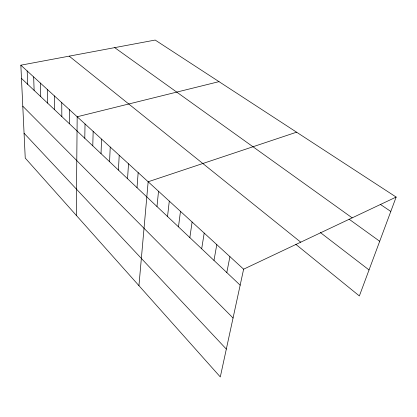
<?xml version="1.0" encoding="UTF-8"?>
<svg xmlns="http://www.w3.org/2000/svg" width="417" height="417" viewBox="0 0 417 417"><rect width="100%" height="100%" fill="white"/><g stroke="black" fill="none" stroke-linecap="round" stroke-linejoin="round"><path stroke-width="0.63" d="M69.321 123.661L69.331 109.582M76.301 215.37L77.171 116.765L219.003 81.643M84.787 138.282L85.032 123.964M92.782 145.841L93.153 131.402M101.039 153.649L101.55 139.09M109.577 161.723L110.234 147.039M118.407 170.068L119.22 155.27M127.545 178.711L128.525 163.787M137.011 187.655L138.163 172.617M138.939 285.655L148.155 181.77L296.576 132.189M156.98 206.535L158.528 191.262M167.525 216.506L169.292 201.119M178.476 226.853L180.472 211.362M189.85 237.612L192.101 222.011M201.677 248.793L204.2 233.087M213.984 260.427L216.793 244.623M226.801 272.546L229.923 256.648M396.15 197.064L243.622 269.189L220.296 376.942L25.239 158.079L20.85 65.188L155.176 40.058L396.15 197.064L359.365 295.95L295.804 244.331M380.304 204.361L390.802 211.44M114.691 47.632L352.172 217.862M349.05 219.165L379.705 241.281M320.246 232.451L369.04 269.945M69.196 56.144L300.746 242.178M20.85 65.188L243.622 269.189M21.476 78.427L240.161 285.176M22.789 106.199L233.056 318.004M24.066 133.237L226.322 349.102M27.162 70.968L27.71 84.323M33.662 76.921L34.131 90.395M40.36 83.056L40.746 96.65M47.267 89.379L47.564 103.093M54.387 95.9L54.591 109.739M61.742 102.634L61.841 116.588"/></g></svg>
